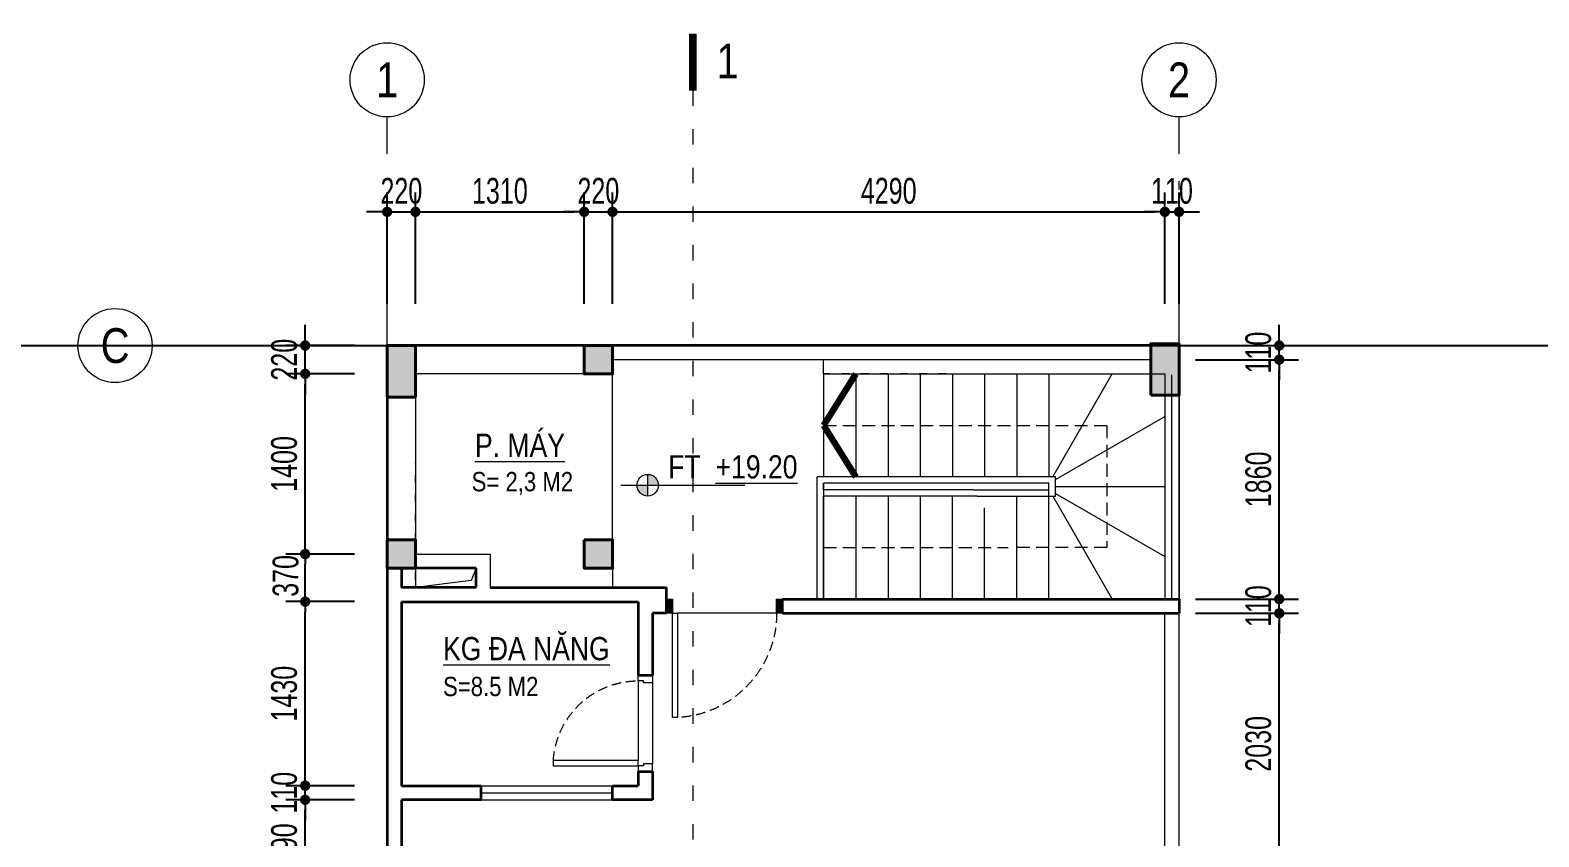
# Model space of a CAD drawing. Header units: millimetres. Extents: x 942520 to 1056220, y -189448 to -147448.
# Drawn here: x 998333 to 1010050, y -173003 to -166735 of the extents above; entities that cross this region are included whole.
import ezdxf
from ezdxf.enums import TextEntityAlignment as Align

# ---------------------------------------------------------------- set-up
doc = ezdxf.new("R2010")
doc.units = ezdxf.units.MM
doc.header["$MEASUREMENT"] = 0
doc.header["$PDMODE"] = 2
doc.header["$PDSIZE"] = 1
for name, pattern in [('ACAD_ISO03W100', [30, 12, -18]), ('CENTER', [2, 1.25, -0.25, 0.25, -0.25]), ('DASHED', [0.75, 0.5, -0.25])]:
    doc.linetypes.add(name, pattern=pattern)
doc.layers.get('DEFPOINTS').update_dxf_attribs({"color": 1})
for name, color, linetype, lineweight in [('DWGshare.com_1', 7, 'Continuous', 35), ('DWGshare.com_10', 126, 'Continuous', 13), ('DWGshare.com_11', 142, 'Continuous', 15), ('DWGshare.com_12', 139, 'CENTER', 9), ('DWGshare.com_2', 1, 'Continuous', 40), ('DWGshare.com_3', 125, 'Continuous', 18), ('DWGshare.com_6', 122, 'Continuous', 18), ('DWGshare.com_7', 139, 'Continuous', 9), ('DWGshare.com_8', 250, 'Continuous', 5)]:
    doc.layers.add(name, color=color, linetype=linetype, lineweight=lineweight)
doc.layers.add('DWGshare.com_18', color=40, linetype='Continuous', lineweight=9, plot=False)
doc.styles.add('DWGshare.com_1', font='VHARIALN.TTF')
doc.styles.add('DWGshare.com_3', font='VHARIALN.TTF', dxfattribs={"width": 0.85})
doc.dimstyles.new('DWGshare.com_1', dxfattribs={"dimscale": 100, "dimtxt": 1.8, "dimasz": 0.8, "dimexe": 1.5, "dimexo": 0, "dimgap": 0.6, "dimtad": 1, "dimdec": 0, "dimlfac": 2, "dimzin": 0, "dimdsep": 46, "dimtxsty": 'DWGshare.com_3', "dimblk": 'DWGshare.com_38', "dimcen": 0, "dimclrd": 256, "dimclre": 256, "dimclrt": 124, "dimazin": 2, "dimtfac": 0.75, "dimtdec": 0, "dimtix": 1, "dimtmove": 2, "dimatfit": 2, "dimfxl": 1, "dimtolj": 1, "dimtzin": 0, "dimarcsym": 0})

# ---------------------------------------------------------------- blocks, each defined once
blk = doc.blocks.new('DWGshare.com_22')
at = {"ltscale": 2}
for p, q in [((-705, 110), (-85, 110)), ((-690, 0), (-60, 0))]:
    blk.add_line(p, q, dxfattribs=at)
for points in [[(-45, 770), (-45, 110), (-85, 110), (-85, 770)], [(-750, 110), (-750, 0), (-690, 0), (-690, 70), (-705, 70), (-705, 110)], [(0, 110), (0, 0), (-60, 0), (-60, 70), (-45, 70), (-45, 110)]]:
    blk.add_lwpolyline(points, close=True, dxfattribs=at)
at = {"linetype": 'DASHED', "ltscale": 150}
blk.add_arc((-43, 109), 662, 93.6625, 179.9173, dxfattribs=at)
blk = doc.blocks.new('DWGshare.com_28')
blk.add_line((0, -288), (0, 0))
blk.add_circle((0, 288), 288)
at = {"style": 'DWGshare.com_1'}
blk.add_attdef('1', text='', height=270, dxfattribs=at).set_placement((0, 288), align=Align.MIDDLE_CENTER)
blk = doc.blocks.new('DWGshare.com_98')
at = {"layer": 'DWGshare.com_6'}
ref = blk.add_blockref('DWGshare.com_28', (0, 10817.3), dxfattribs=at)
ref.add_attrib('1', '1', dxfattribs={"layer": '0', "height": 270, "style": 'DWGshare.com_1'}).set_placement((0, 11105), align=Align.MIDDLE_CENTER)
ref = blk.add_blockref('DWGshare.com_28', (6150, 10817.3), dxfattribs=at)
ref.add_attrib('1', '2', dxfattribs={"layer": '0', "height": 270, "style": 'DWGshare.com_1'}).set_placement((6150, 11105), align=Align.MIDDLE_CENTER)
ref = blk.add_blockref('DWGshare.com_28', (-1825.3, 9040), dxfattribs=dict(at, rotation=90))
ref.add_attrib('1', 'c', dxfattribs={"layer": '0', "height": 270, "style": 'DWGshare.com_1'}).set_placement((-2113, 9040), align=Align.MIDDLE_CENTER)
blk = doc.blocks.new('DWGshare.com_38')
at = {"color": 0, "linetype": 'ByBlock', "lineweight": -2}
blk.add_line((-0.5, 0), (-1, 0), dxfattribs=at)
at = {"color": 0, "linetype": 'ByBlock', "const_width": 0.5}
blk.add_lwpolyline([(-0.25, 0, 1), (0.25, 0, 1)], format="xyb", close=True, dxfattribs=at)
blk = doc.blocks.new('*D127')
at = {"layer": 'DEFPOINTS', "color": 0, "linetype": 'Continuous', "transparency": 16777216}
for p in [(1000469, -171176), (1000851, -171176), (1000851, -172606)]:
    blk.add_point(p, dxfattribs=at)
at = {"layer": 'DWGshare.com_10', "linetype": 'Continuous', "lineweight": -2, "transparency": 16777216}
for p, q in [((1000851, -171176), (1000319, -171176)), ((1000469, -172526), (1000469, -171256)), ((1000851, -172606), (1000319, -172606))]:
    blk.add_line(p, q, dxfattribs=at)
at = {"layer": 'DWGshare.com_10', "linetype": 'Continuous', "lineweight": -2, "transparency": 16777216, "xscale": 80, "yscale": 80, "zscale": 80}
for p, rotation in [((1000469, -171176), 90), ((1000469, -172606), 270)]:
    blk.add_blockref('DWGshare.com_38', p, dxfattribs=dict(at, rotation=rotation))
at = {"layer": 'DWGshare.com_10', "color": 124, "linetype": 'Continuous', "transparency": 16777216, "insert": (1000306, -171891), "char_height": 200, "attachment_point": 5, "rotation": 90, "style": 'DWGshare.com_3'}
blk.add_mtext('\\A1;1430', dxfattribs=at)
blk = doc.blocks.new('DWGshare.com_108')
at = {"color": 0, "linetype": 'ByBlock', "lineweight": -2}
for p, q in [((-1, 0.17), (0, 0)), ((-1, 0.17), (-1, -0.17)), ((0, 0), (-1, -0.17))]:
    blk.add_line(p, q, dxfattribs=at)
blk = doc.blocks.new('*D128')
at = {"layer": 'DEFPOINTS', "color": 0, "linetype": 'Continuous', "transparency": 16777216}
for p in [(1000469, -170806), (1000851, -170806), (1000851, -171176)]:
    blk.add_point(p, dxfattribs=at)
at = {"layer": 'DWGshare.com_10', "linetype": 'Continuous', "lineweight": -2, "transparency": 16777216}
for p, q in [((1000851, -170806), (1000319, -170806)), ((1000469, -171096), (1000469, -170886)), ((1000851, -171176), (1000319, -171176))]:
    blk.add_line(p, q, dxfattribs=at)
at = {"layer": 'DWGshare.com_10', "linetype": 'Continuous', "lineweight": -2, "transparency": 16777216, "xscale": 80, "yscale": 80, "zscale": 80}
for p, rotation in [((1000469, -170806), 90), ((1000469, -171176), 270)]:
    blk.add_blockref('DWGshare.com_38', p, dxfattribs=dict(at, rotation=rotation))
at = {"layer": 'DWGshare.com_10', "color": 124, "linetype": 'Continuous', "transparency": 16777216, "insert": (1000317, -170976), "char_height": 200, "attachment_point": 5, "rotation": 90, "style": 'DWGshare.com_3'}
blk.add_mtext('\\A1;370', dxfattribs=at)
blk = doc.blocks.new('*D129')
at = {"layer": 'DEFPOINTS', "color": 0, "linetype": 'Continuous', "transparency": 16777216}
for p in [(1000469, -169406), (1000851, -169406), (1000851, -170806)]:
    blk.add_point(p, dxfattribs=at)
at = {"layer": 'DWGshare.com_10', "linetype": 'Continuous', "lineweight": -2, "transparency": 16777216}
for p, q in [((1000851, -169406), (1000319, -169406)), ((1000469, -170726), (1000469, -169486)), ((1000851, -170806), (1000319, -170806))]:
    blk.add_line(p, q, dxfattribs=at)
at = {"layer": 'DWGshare.com_10', "linetype": 'Continuous', "lineweight": -2, "transparency": 16777216, "xscale": 80, "yscale": 80, "zscale": 80}
for p, rotation in [((1000469, -169406), 90), ((1000469, -170806), 270)]:
    blk.add_blockref('DWGshare.com_38', p, dxfattribs=dict(at, rotation=rotation))
at = {"layer": 'DWGshare.com_10', "color": 124, "linetype": 'Continuous', "transparency": 16777216, "insert": (1000306, -170106), "char_height": 200, "attachment_point": 5, "rotation": 90, "style": 'DWGshare.com_3'}
blk.add_mtext('\\A1;1400', dxfattribs=at)
blk = doc.blocks.new('*D130')
at = {"layer": 'DEFPOINTS', "color": 0, "linetype": 'Continuous', "transparency": 16777216}
for p in [(1000469, -169186), (1000851, -169186), (1000851, -169406)]:
    blk.add_point(p, dxfattribs=at)
at = {"layer": 'DWGshare.com_10', "linetype": 'Continuous', "lineweight": -2, "transparency": 16777216}
for p, q in [((1000469, -169106), (1000469, -169026)), ((1000851, -169186), (1000319, -169186)), ((1000469, -169406), (1000469, -169186)), ((1000851, -169406), (1000319, -169406)), ((1000469, -169486), (1000469, -169566))]:
    blk.add_line(p, q, dxfattribs=at)
at = {"layer": 'DWGshare.com_10', "linetype": 'Continuous', "lineweight": -2, "transparency": 16777216, "xscale": 80, "yscale": 80, "zscale": 80}
for p, rotation in [((1000469, -169186), 270), ((1000469, -169406), 90)]:
    blk.add_blockref('DWGshare.com_38', p, dxfattribs=dict(at, rotation=rotation))
at = {"layer": 'DWGshare.com_10', "color": 124, "linetype": 'Continuous', "transparency": 16777216, "insert": (1000306, -169296), "char_height": 200, "attachment_point": 5, "rotation": 90, "style": 'DWGshare.com_3'}
blk.add_mtext('\\A1;220', dxfattribs=at)
blk = doc.blocks.new('*D131')
at = {"layer": 'DEFPOINTS', "color": 0, "linetype": 'Continuous', "transparency": 16777216}
for p in [(1001326, -168147), (1001106, -168863), (1001326, -168863)]:
    blk.add_point(p, dxfattribs=at)
at = {"layer": 'DWGshare.com_10', "linetype": 'Continuous', "lineweight": -2, "transparency": 16777216}
for p, q in [((1001106, -168863), (1001106, -167997)), ((1001326, -168863), (1001326, -167997)), ((1001026, -168147), (1000946, -168147)), ((1001106, -168147), (1001326, -168147)), ((1001406, -168147), (1001486, -168147))]:
    blk.add_line(p, q, dxfattribs=at)
at = {"layer": 'DWGshare.com_10', "linetype": 'Continuous', "lineweight": -2, "transparency": 16777216, "xscale": 80, "yscale": 80, "zscale": 80}
blk.add_blockref('DWGshare.com_38', (1001106, -168147), dxfattribs=at)
at = {"layer": 'DWGshare.com_10', "linetype": 'Continuous', "lineweight": -2, "transparency": 16777216, "xscale": 80, "yscale": 80, "zscale": 80, "rotation": 180}
blk.add_blockref('DWGshare.com_38', (1001326, -168147), dxfattribs=at)
at = {"layer": 'DWGshare.com_10', "color": 124, "linetype": 'Continuous', "transparency": 16777216, "insert": (1001216, -167985), "char_height": 200, "attachment_point": 5, "style": 'DWGshare.com_3'}
blk.add_mtext('\\A1;220', dxfattribs=at)
blk = doc.blocks.new('*D132')
at = {"layer": 'DEFPOINTS', "color": 0, "linetype": 'Continuous', "transparency": 16777216}
for p in [(1002636, -168147), (1001326, -168863), (1002636, -168863)]:
    blk.add_point(p, dxfattribs=at)
at = {"layer": 'DWGshare.com_10', "linetype": 'Continuous', "lineweight": -2, "transparency": 16777216}
for p, q in [((1001326, -168863), (1001326, -167997)), ((1002636, -168863), (1002636, -167997)), ((1001406, -168147), (1002556, -168147))]:
    blk.add_line(p, q, dxfattribs=at)
at = {"layer": 'DWGshare.com_10', "linetype": 'Continuous', "lineweight": -2, "transparency": 16777216, "xscale": 80, "yscale": 80, "zscale": 80, "rotation": 180}
blk.add_blockref('DWGshare.com_38', (1001326, -168147), dxfattribs=at)
at = {"layer": 'DWGshare.com_10', "linetype": 'Continuous', "lineweight": -2, "transparency": 16777216, "xscale": 80, "yscale": 80, "zscale": 80}
blk.add_blockref('DWGshare.com_38', (1002636, -168147), dxfattribs=at)
at = {"layer": 'DWGshare.com_10', "color": 124, "linetype": 'Continuous', "transparency": 16777216, "insert": (1001981, -167985), "char_height": 200, "attachment_point": 5, "style": 'DWGshare.com_3'}
blk.add_mtext('\\A1;1310', dxfattribs=at)
blk = doc.blocks.new('*D133')
at = {"layer": 'DEFPOINTS', "color": 0, "linetype": 'Continuous', "transparency": 16777216}
for p in [(1002856, -168147), (1002636, -168863), (1002856, -168863)]:
    blk.add_point(p, dxfattribs=at)
at = {"layer": 'DWGshare.com_10', "linetype": 'Continuous', "lineweight": -2, "transparency": 16777216}
for p, q in [((1002636, -168863), (1002636, -167997)), ((1002856, -168863), (1002856, -167997)), ((1002556, -168147), (1002476, -168147)), ((1002636, -168147), (1002856, -168147)), ((1002936, -168147), (1003016, -168147))]:
    blk.add_line(p, q, dxfattribs=at)
at = {"layer": 'DWGshare.com_10', "linetype": 'Continuous', "lineweight": -2, "transparency": 16777216, "xscale": 80, "yscale": 80, "zscale": 80}
blk.add_blockref('DWGshare.com_38', (1002636, -168147), dxfattribs=at)
at = {"layer": 'DWGshare.com_10', "linetype": 'Continuous', "lineweight": -2, "transparency": 16777216, "xscale": 80, "yscale": 80, "zscale": 80, "rotation": 180}
blk.add_blockref('DWGshare.com_38', (1002856, -168147), dxfattribs=at)
at = {"layer": 'DWGshare.com_10', "color": 124, "linetype": 'Continuous', "transparency": 16777216, "insert": (1002746, -167985), "char_height": 200, "attachment_point": 5, "style": 'DWGshare.com_3'}
blk.add_mtext('\\A1;220', dxfattribs=at)
blk = doc.blocks.new('*D134')
at = {"layer": 'DEFPOINTS', "color": 0, "linetype": 'Continuous', "transparency": 16777216}
for p in [(1007146, -168147), (1002856, -168863), (1007146, -168863)]:
    blk.add_point(p, dxfattribs=at)
at = {"layer": 'DWGshare.com_10', "linetype": 'Continuous', "lineweight": -2, "transparency": 16777216}
for p, q in [((1002856, -168863), (1002856, -167997)), ((1007146, -168863), (1007146, -167997)), ((1002936, -168147), (1007066, -168147))]:
    blk.add_line(p, q, dxfattribs=at)
at = {"layer": 'DWGshare.com_10', "linetype": 'Continuous', "lineweight": -2, "transparency": 16777216, "xscale": 80, "yscale": 80, "zscale": 80, "rotation": 180}
blk.add_blockref('DWGshare.com_38', (1002856, -168147), dxfattribs=at)
at = {"layer": 'DWGshare.com_10', "linetype": 'Continuous', "lineweight": -2, "transparency": 16777216, "xscale": 80, "yscale": 80, "zscale": 80}
blk.add_blockref('DWGshare.com_38', (1007146, -168147), dxfattribs=at)
at = {"layer": 'DWGshare.com_10', "color": 124, "linetype": 'Continuous', "transparency": 16777216, "insert": (1005001, -167985), "char_height": 200, "attachment_point": 5, "style": 'DWGshare.com_3'}
blk.add_mtext('\\A1;4290', dxfattribs=at)
blk = doc.blocks.new('*D135')
at = {"layer": 'DEFPOINTS', "color": 0, "linetype": 'Continuous', "transparency": 16777216}
for p in [(1007256, -168147), (1007146, -168863), (1007256, -168863)]:
    blk.add_point(p, dxfattribs=at)
at = {"layer": 'DWGshare.com_10', "linetype": 'Continuous', "lineweight": -2, "transparency": 16777216}
for p, q in [((1007146, -168863), (1007146, -167997)), ((1007256, -168863), (1007256, -167997)), ((1007066, -168147), (1006986, -168147)), ((1007146, -168147), (1007256, -168147)), ((1007336, -168147), (1007416, -168147))]:
    blk.add_line(p, q, dxfattribs=at)
at = {"layer": 'DWGshare.com_10', "linetype": 'Continuous', "lineweight": -2, "transparency": 16777216, "xscale": 80, "yscale": 80, "zscale": 80}
blk.add_blockref('DWGshare.com_38', (1007146, -168147), dxfattribs=at)
at = {"layer": 'DWGshare.com_10', "linetype": 'Continuous', "lineweight": -2, "transparency": 16777216, "xscale": 80, "yscale": 80, "zscale": 80, "rotation": 180}
blk.add_blockref('DWGshare.com_38', (1007256, -168147), dxfattribs=at)
at = {"layer": 'DWGshare.com_10', "color": 124, "linetype": 'Continuous', "transparency": 16777216, "insert": (1007201, -167985), "char_height": 200, "attachment_point": 5, "style": 'DWGshare.com_3'}
blk.add_mtext('\\A1;110', dxfattribs=at)
blk = doc.blocks.new('*D139')
at = {"layer": 'DEFPOINTS', "color": 0, "linetype": 'Continuous', "transparency": 16777216}
for p in [(1007384, -171266), (1008034, -171266), (1007384, -173296)]:
    blk.add_point(p, dxfattribs=at)
at = {"layer": 'DWGshare.com_10', "linetype": 'Continuous', "lineweight": -2, "transparency": 16777216}
for p, q in [((1007384, -171266), (1008184, -171266)), ((1008034, -173216), (1008034, -171346)), ((1007384, -173296), (1008184, -173296))]:
    blk.add_line(p, q, dxfattribs=at)
at = {"layer": 'DWGshare.com_10', "linetype": 'Continuous', "lineweight": -2, "transparency": 16777216, "xscale": 80, "yscale": 80, "zscale": 80}
for p, rotation in [((1008034, -171266), 90), ((1008034, -173296), 270)]:
    blk.add_blockref('DWGshare.com_38', p, dxfattribs=dict(at, rotation=rotation))
at = {"layer": 'DWGshare.com_10', "color": 124, "linetype": 'Continuous', "transparency": 16777216, "insert": (1007872, -172281), "char_height": 200, "attachment_point": 5, "rotation": 90, "style": 'DWGshare.com_3'}
blk.add_mtext('\\A1;2030', dxfattribs=at)
blk = doc.blocks.new('*D140')
at = {"layer": 'DEFPOINTS', "color": 0, "linetype": 'Continuous', "transparency": 16777216}
for p in [(1007384, -171156), (1008034, -171156), (1007384, -171266)]:
    blk.add_point(p, dxfattribs=at)
at = {"layer": 'DWGshare.com_10', "linetype": 'Continuous', "lineweight": -2, "transparency": 16777216}
for p, q in [((1008034, -171076), (1008034, -170996)), ((1007384, -171156), (1008184, -171156)), ((1008034, -171266), (1008034, -171156)), ((1007384, -171266), (1008184, -171266)), ((1008034, -171346), (1008034, -171426))]:
    blk.add_line(p, q, dxfattribs=at)
at = {"layer": 'DWGshare.com_10', "linetype": 'Continuous', "lineweight": -2, "transparency": 16777216, "xscale": 80, "yscale": 80, "zscale": 80}
for p, rotation in [((1008034, -171156), 270), ((1008034, -171266), 90)]:
    blk.add_blockref('DWGshare.com_38', p, dxfattribs=dict(at, rotation=rotation))
at = {"layer": 'DWGshare.com_10', "color": 124, "linetype": 'Continuous', "transparency": 16777216, "insert": (1007872, -171211), "char_height": 200, "attachment_point": 5, "rotation": 90, "style": 'DWGshare.com_3'}
blk.add_mtext('\\A1;110', dxfattribs=at)
blk = doc.blocks.new('*D141')
at = {"layer": 'DEFPOINTS', "color": 0, "linetype": 'Continuous', "transparency": 16777216}
for p in [(1007384, -169296), (1008034, -169296), (1007384, -171156)]:
    blk.add_point(p, dxfattribs=at)
at = {"layer": 'DWGshare.com_10', "linetype": 'Continuous', "lineweight": -2, "transparency": 16777216}
for p, q in [((1007384, -169296), (1008184, -169296)), ((1008034, -171076), (1008034, -169376)), ((1007384, -171156), (1008184, -171156))]:
    blk.add_line(p, q, dxfattribs=at)
at = {"layer": 'DWGshare.com_10', "linetype": 'Continuous', "lineweight": -2, "transparency": 16777216, "xscale": 80, "yscale": 80, "zscale": 80}
for p, rotation in [((1008034, -169296), 90), ((1008034, -171156), 270)]:
    blk.add_blockref('DWGshare.com_38', p, dxfattribs=dict(at, rotation=rotation))
at = {"layer": 'DWGshare.com_10', "color": 124, "linetype": 'Continuous', "transparency": 16777216, "insert": (1007872, -170226), "char_height": 200, "attachment_point": 5, "rotation": 90, "style": 'DWGshare.com_3'}
blk.add_mtext('\\A1;1860', dxfattribs=at)
blk = doc.blocks.new('*D142')
at = {"layer": 'DEFPOINTS', "color": 0, "linetype": 'Continuous', "transparency": 16777216}
for p in [(1007384, -169186), (1008034, -169186), (1007384, -169296)]:
    blk.add_point(p, dxfattribs=at)
at = {"layer": 'DWGshare.com_10', "linetype": 'Continuous', "lineweight": -2, "transparency": 16777216}
for p, q in [((1008034, -169106), (1008034, -169026)), ((1007384, -169186), (1008184, -169186)), ((1008034, -169296), (1008034, -169186)), ((1007384, -169296), (1008184, -169296)), ((1008034, -169376), (1008034, -169456))]:
    blk.add_line(p, q, dxfattribs=at)
at = {"layer": 'DWGshare.com_10', "linetype": 'Continuous', "lineweight": -2, "transparency": 16777216, "xscale": 80, "yscale": 80, "zscale": 80}
for p, rotation in [((1008034, -169186), 270), ((1008034, -169296), 90)]:
    blk.add_blockref('DWGshare.com_38', p, dxfattribs=dict(at, rotation=rotation))
at = {"layer": 'DWGshare.com_10', "color": 124, "linetype": 'Continuous', "transparency": 16777216, "insert": (1007872, -169241), "char_height": 200, "attachment_point": 5, "rotation": 90, "style": 'DWGshare.com_3'}
blk.add_mtext('\\A1;110', dxfattribs=at)
blk = doc.blocks.new('DWGshare.com_24')
h = blk.add_hatch(color=256)
h.paths.add_polyline_path([(-755, 84), (-755, 0), (-671, 0, 0.414214)])
h.paths.add_polyline_path([(-755, 0), (-839, 0, 0.414214), (-755, -84)])
for p, q in [((-964, 0), (0, 0)), ((-755, 84), (-755, -84))]:
    blk.add_line(p, q)
blk.add_circle((-755, 0), 84)
at = {"style": 'DWGshare.com_1', "flags": 12}
for tag, p in [('F2', (-507, 53)), ('%%U+3.60', (0, 53))]:
    blk.add_attdef(tag, p, '', height=180, dxfattribs=at)
blk = doc.blocks.new('DWGshare.com_2')
at = {"style": 'DWGshare.com_1'}
for tag, p in [('ROOM', (0, 283)), ('%%UROOM', (0, 0))]:
    blk.add_attdef(tag, p, '', height=180, dxfattribs=at)
at = {"color": 126, "style": 'DWGshare.com_1'}
for tag, p in [('S=101M2', (0, -279)), ('9.E.2', (0, -493))]:
    blk.add_attdef(tag, p, '', height=150, dxfattribs=at)
blk = doc.blocks.new('DWGshare.com_39')
at = {"layer": 'DWGshare.com_2'}
h = blk.add_hatch(color=256, dxfattribs=at)
h.dxf.hatch_style = 1
h.paths.add_polyline_path([(749369, 239623), (749589, 239623), (749589, 239843), (749369, 239843)])
blk.add_lwpolyline([(749369, 239623), (749589, 239623), (749589, 239843), (749369, 239843)], close=True, dxfattribs=at)
blk = doc.blocks.new('DWGshare.com_44')
at = {"layer": 'DWGshare.com_2'}
blk.add_hatch(color=256, dxfattribs=at).paths.add_polyline_path([(-180, 0), (220, 0), (220, 220), (-180, 220)])
blk.add_lwpolyline([(-180, 0), (220, 0), (220, 220), (-180, 220)], close=True, dxfattribs=at)
blk = doc.blocks.new('DWGshare.com_101')
at = {"layer": 'DWGshare.com_3'}
blk.add_line((1717, -239), (1607, -239), dxfattribs=at)
at = {"layer": 'DWGshare.com_2', "xscale": -1}
for name, p, rotation in [('DWGshare.com_44', (-33, -239), 270), ('DWGshare.com_39', (-747871, 239604), 180), ('DWGshare.com_44', (5897, -225), 270), ('DWGshare.com_39', (-749401, 238094), 180), ('DWGshare.com_39', (-747871, 238094), 180), ('DWGshare.com_39', (-749401, 235494), 180), ('DWGshare.com_39', (-743471, 235494), 180), ('DWGshare.com_44', (187, -8839), 90), ('DWGshare.com_44', (6117, -8839), 90)]:
    blk.add_blockref(name, p, dxfattribs=dict(at, rotation=rotation))
blk = doc.blocks.new('DWGshare.com_107')
blk.add_lwpolyline([(0, 441, 57.6, 57.6, 0), (0, 0, 0, 0, 0), (349, 0, 0, 0, 0)], format="xyseb")
at = {"style": 'DWGshare.com_1'}
blk.add_attdef('2', text='', height=270, dxfattribs=at).set_placement((253, 94), align=Align.CENTER)
blk = doc.blocks.new('DWGshare.com_113')
at = {"layer": 'DWGshare.com_6', "linetype": 'ACAD_ISO03W100', "ltscale": 10}
blk.add_line((950519, -229623), (950519, -245530), dxfattribs=at)
at = {"layer": 'DWGshare.com_6'}
ref = blk.add_blockref('DWGshare.com_107', (950519, -229623), dxfattribs=at)
ref.add_attrib('2', '1', dxfattribs={"layer": '0', "height": 270, "style": 'DWGshare.com_1'}).set_placement((950789, -229529), align=Align.CENTER)
blk = doc.blocks.new('DWGshare.com_25')
at = {"ltscale": 2}
for points in [[(-40, -95), (5, -95), (5, 15), (-40, 15)], [(815, -95), (860, -95), (860, 15), (815, 15)]]:
    blk.add_hatch(color=256, dxfattribs=at).paths.add_polyline_path(points)
for points in [[(5, 825), (5, 15), (45, 15), (45, 825)], [(-40, -95), (5, -95), (5, 15), (-40, 15)], [(815, -95), (860, -95), (860, 15), (815, 15)]]:
    blk.add_lwpolyline(points, close=True, dxfattribs=at)
at = {"linetype": 'DASHED', "ltscale": 150}
blk.add_arc((3, 14), 812, 0.0538, 87.0457, dxfattribs=at)
blk = doc.blocks.new('*D182')
at = {"layer": 'DEFPOINTS', "color": 0, "linetype": 'Continuous', "transparency": 16777216}
for p in [(1000469, -172606), (1000851, -172606), (1000851, -172716)]:
    blk.add_point(p, dxfattribs=at)
at = {"layer": 'DWGshare.com_10', "linetype": 'Continuous', "lineweight": -2, "transparency": 16777216}
for p, q in [((1000469, -172526), (1000469, -172446)), ((1000851, -172606), (1000319, -172606)), ((1000469, -172716), (1000469, -172606)), ((1000851, -172716), (1000319, -172716)), ((1000469, -172796), (1000469, -172876))]:
    blk.add_line(p, q, dxfattribs=at)
at = {"layer": 'DWGshare.com_10', "linetype": 'Continuous', "lineweight": -2, "transparency": 16777216, "xscale": 80, "yscale": 80, "zscale": 80}
for p, rotation in [((1000469, -172606), 270), ((1000469, -172716), 90)]:
    blk.add_blockref('DWGshare.com_38', p, dxfattribs=dict(at, rotation=rotation))
at = {"layer": 'DWGshare.com_10', "color": 124, "linetype": 'Continuous', "transparency": 16777216, "insert": (1000306, -172661), "char_height": 200, "attachment_point": 5, "rotation": 90, "style": 'DWGshare.com_3'}
blk.add_mtext('\\A1;110', dxfattribs=at)
blk = doc.blocks.new('*D183')
at = {"layer": 'DEFPOINTS', "color": 0, "linetype": 'Continuous', "transparency": 16777216}
for p in [(1000469, -172716), (1000851, -172716), (1000851, -173406)]:
    blk.add_point(p, dxfattribs=at)
at = {"layer": 'DWGshare.com_10', "linetype": 'Continuous', "lineweight": -2, "transparency": 16777216}
for p, q in [((1000851, -172716), (1000319, -172716)), ((1000469, -173326), (1000469, -172796)), ((1000851, -173406), (1000319, -173406))]:
    blk.add_line(p, q, dxfattribs=at)
at = {"layer": 'DWGshare.com_10', "linetype": 'Continuous', "lineweight": -2, "transparency": 16777216, "xscale": 80, "yscale": 80, "zscale": 80}
for p, rotation in [((1000469, -172716), 90), ((1000469, -173406), 270)]:
    blk.add_blockref('DWGshare.com_38', p, dxfattribs=dict(at, rotation=rotation))
at = {"layer": 'DWGshare.com_10', "color": 124, "linetype": 'Continuous', "transparency": 16777216, "insert": (1000306, -173061), "char_height": 200, "attachment_point": 5, "rotation": 90, "style": 'DWGshare.com_3'}
blk.add_mtext('\\A1;690', dxfattribs=at)

msp = doc.modelspace()

# ---------------------------------------------------------------- linework, layer by layer
at = {"layer": 'DWGshare.com_1', "linetype": 'Continuous'}
for p, q in [((1007255.8, -169186.4), (1001105.8, -169186.4)), ((1001105.8, -169186.4), (1001105.8, -178006.4)), ((1001215.8, -170916.4), (1001215.8, -171066.4)), ((1001795.8, -170916.4), (1001215.8, -170916.4)), ((1001795.8, -171066.4), (1001795.8, -170916.4)), ((1001905.8, -171066.4), (1003275.8, -171066.4)), ((1003275.8, -171266.4), (1003275.8, -171066.4)), ((1001215.8, -171176.4), (1001215.8, -172606.4)), ((1001215.8, -171176.4), (1003055.8, -171176.4)), ((1003055.8, -171176.4), (1003055.8, -171746.4)), ((1004175.8, -171156.4), (1007255.8, -171156.4)), ((1004175.8, -171266.4), (1004175.8, -171156.4)), ((1007255.8, -171156.4), (1007255.8, -171266.4)), ((1007255.8, -171156.4), (1007255.8, -171156.4)), ((1003165.8, -171266.4), (1003165.8, -171746.4)), ((1004175.8, -171266.4), (1007255.8, -171266.4)), ((1003055.8, -171746.4), (1003165.8, -171746.4)), ((1003055.8, -172496.4), (1003055.8, -172606.4)), ((1003055.8, -172496.4), (1003165.8, -172496.4)), ((1003165.8, -172496.4), (1003165.8, -172716.4)), ((1001215.8, -172606.4), (1001835.8, -172606.4)), ((1001835.8, -172716.4), (1001835.8, -172606.4)), ((1002855.8, -172606.4), (1003055.8, -172606.4)), ((1002855.8, -172716.4), (1002855.8, -172606.4)), ((1001215.8, -172716.4), (1001215.8, -178116.4)), ((1001835.8, -172716.4), (1001215.8, -172716.4)), ((1003165.8, -172716.4), (1002855.8, -172716.4))]:
    msp.add_line(p, q, dxfattribs=at)
at = {"layer": 'DWGshare.com_1', "linetype": 'ByBlock', "ltscale": 5}
for p, q in [((1001795.8, -171066.4), (1001215.8, -171066.4)), ((1003275.8, -171266.4), (1003165.8, -171266.4))]:
    msp.add_line(p, q, dxfattribs=at)
at = {"layer": 'DWGshare.com_1', "linetype": 'Continuous', "lineweight": 0}
msp.add_lwpolyline([(1007035.8, -169296.4), (1002855.8, -169296.4), (1002855.8, -169406.4), (1002635.8, -169406.4), (1002635.8, -169406.4), (1001325.8, -169406.4), (1001325.8, -170806.4), (1001905.8, -170806.4), (1001905.8, -171066.4)], dxfattribs=at)
at = {"layer": 'DWGshare.com_11'}
for p, q in [((1007145.8, -169406.4), (1007145.8, -171156.4)), ((1007200.8, -171156.4), (1007200.8, -169414.8)), ((1007255.8, -169406.4), (1007255.8, -171156.4))]:
    msp.add_line(p, q, dxfattribs=at)
at = {"layer": 'DWGshare.com_11', "linetype": 'ByBlock', "ltscale": 5}
for p, q in [((1001835.8, -172606.4), (1002855.8, -172606.4)), ((1001835.8, -172661.4), (1002855.8, -172661.4)), ((1001835.8, -172716.4), (1002855.8, -172716.4))]:
    msp.add_line(p, q, dxfattribs=at)
at = {"layer": 'DWGshare.com_12', "ltscale": 1000}
for p, q in [((1001105.8, -179773.8), (1001105.8, -167909.8)), ((1007255.8, -179473.8), (1007255.8, -167909.8)), ((985236.3, -169186.4), (1021694.8, -169186.4))]:
    msp.add_line(p, q, dxfattribs=at)
at = {"layer": 'DWGshare.com_18', "linetype": 'ByBlock', "ltscale": 5}
msp.add_lwpolyline([(1007255.8, -173516.4), (1007255.8, -169186.4), (1001105.8, -169186.4), (1001105.8, -173516.4)], close=True, dxfattribs=at)
at = {"layer": 'DWGshare.com_2', "linetype": 'ACAD_ISO03W100', "ltscale": 20, "const_width": 15}
msp.add_lwpolyline([(985236.3, -169186.4), (1021694.8, -169186.4)], dxfattribs=at)
at = {"layer": 'DWGshare.com_3', "linetype": 'Continuous'}
for p, q in [((1004495.8, -169406.4), (1004495.8, -169296.4)), ((1002855.8, -170806.4), (1002855.8, -169406.4)), ((1002855.8, -170916.4), (1002855.8, -171066.4))]:
    msp.add_line(p, q, dxfattribs=at)
at = {"layer": 'DWGshare.com_3'}
for p, q in [((1002855.8, -169406.4), (1002745.8, -169406.4)), ((1002855.8, -169406.4), (1002745.8, -169406.4)), ((1002855.8, -169406.4), (1002745.8, -169406.4)), ((1002855.8, -169406.4), (1002745.8, -169406.4)), ((1002855.8, -169406.4), (1002745.8, -169406.4)), ((1002855.8, -169406.4), (1002745.8, -169406.4)), ((1004495.8, -169406.4), (1007145.8, -169406.4)), ((1006295.8, -170206.4), (1004445.8, -170206.4)), ((1004445.8, -171156.4), (1004445.8, -170206.4)), ((1006295.8, -170356.4), (1006295.8, -170206.4)), ((1004495.8, -171156.4), (1004495.8, -170356.4)), ((1004495.8, -171156.4), (1004495.8, -170356.4)), ((1005688.7, -170356.4), (1004495.8, -170356.4)), ((1005688.7, -170356.4), (1006295.8, -170356.4))]:
    msp.add_line(p, q, dxfattribs=at)
at = {"layer": 'DWGshare.com_3', "linetype": 'ByBlock', "ltscale": 5}
for p, q in [((1001325.8, -170916.4), (1001325.8, -171066.4)), ((1003928.9, -171266.4), (1003360.8, -171266.4)), ((1004130.8, -171266.4), (1003928.9, -171266.4)), ((1007145.8, -173296.4), (1007145.8, -171266.4)), ((1007255.8, -173296.4), (1007255.8, -171266.4))]:
    msp.add_line(p, q, dxfattribs=at)
at = {"layer": 'DWGshare.com_3', "const_width": 50}
for points in [[(1004745.8, -169406.4), (1004495.8, -169806.4)], [(1004745.8, -170206.4), (1004495.8, -169806.4)]]:
    msp.add_lwpolyline(points, dxfattribs=at)
at = {"layer": 'DWGshare.com_6', "linetype": 'ByBlock', "ltscale": 5}
msp.add_lwpolyline([(1001795.8, -170916.4), (1001759.4, -171012.3), (1001325.8, -171066.4)], dxfattribs=at)
at = {"layer": 'DWGshare.com_7'}
for p, q in [((1004495.8, -169406.4), (1004495.8, -170206.4)), ((1004495.8, -169406.4), (1004495.8, -170206.4)), ((1004745.8, -169406.4), (1004745.8, -170206.4)), ((1004995.8, -169406.4), (1004995.8, -170206.4)), ((1005245.8, -169406.4), (1005245.8, -170206.4)), ((1005495.8, -169406.4), (1005495.8, -170206.4)), ((1005745.8, -169406.4), (1005745.8, -170206.4)), ((1005995.8, -169406.4), (1005995.8, -170206.4)), ((1006245.8, -169406.4), (1006245.8, -170206.4)), ((1006274.8, -170206.4), (1006736.8, -169406.4)), ((1006295.8, -170227.4), (1007145.8, -169736.5)), ((1006245.8, -170256.4), (1004495.8, -170256.4)), ((1004495.8, -170306.4), (1004495.8, -170256.4)), ((1004495.8, -170256.4), (1004495.8, -171156.4)), ((1005657.4, -170306.4), (1004495.8, -170306.4)), ((1004495.8, -170356.4), (1004495.8, -171156.4)), ((1004745.8, -170356.4), (1004745.8, -171156.4)), ((1004995.8, -170356.4), (1004995.8, -171156.4)), ((1005245.8, -170356.4), (1005245.8, -171156.4)), ((1005495.8, -171156.4), (1005495.8, -170356.4)), ((1005657.4, -170306.4), (1006245.8, -170306.4)), ((1005995.8, -170847.9), (1005995.8, -170356.4)), ((1006245.8, -170306.4), (1006245.8, -170256.4)), ((1006245.8, -171156.4), (1006245.8, -170281.4)), ((1006274.8, -170356.4), (1006736.8, -171156.4)), ((1006295.8, -170281.4), (1007145.8, -170281.4)), ((1006295.8, -170335.4), (1007145.8, -170826.3)), ((1005745.8, -171156.4), (1005745.8, -170447.9)), ((1005995.8, -171156.4), (1005995.8, -170847.9))]:
    msp.add_line(p, q, dxfattribs=at)
at = {"layer": 'DWGshare.com_7', "linetype": 'DASHED', "ltscale": 200}
for points in [[(1004495.8, -169806.4), (1006695.8, -169806.4), (1006695.8, -169806.4), (1006695.8, -169806.4)], [(1006695.8, -169806.4), (1006695.8, -170756.4), (1005985.6, -170756.4)], [(1004495.8, -170756.4), (1005927.8, -170756.4), (1005927.8, -170756.4), (1005927.8, -170756.4)]]:
    msp.add_lwpolyline(points, dxfattribs=at)
at = {"layer": 'DWGshare.com_8', "linetype": 'ACAD_ISO03W100', "ltscale": 5}
for p, q in [((1005446.9, -169406.4), (1004495.8, -169406.4)), ((1001325.8, -171003.6), (1001325.8, -170096.4))]:
    msp.add_line(p, q, dxfattribs=at)

# ---------------------------------------------------------------- block references
at = {"layer": 'DWGshare.com_10', "linetype": 'Continuous'}
msp.add_blockref('DWGshare.com_98', (1001105.8, -178226.4), dxfattribs=at)
at = {"layer": 'DWGshare.com_11', "ltscale": 2, "xscale": -1, "rotation": 180}
msp.add_blockref('DWGshare.com_25', (1003315.8, -171251.4), dxfattribs=at)
at = {"layer": 'DWGshare.com_11', "xscale": -1, "rotation": 90}
msp.add_blockref('DWGshare.com_22', (1003165.8, -172496.4), dxfattribs=at)
at = {"layer": 'DWGshare.com_2', "linetype": 'Continuous'}
msp.add_blockref('DWGshare.com_101', (1001138.7, -169167.4), dxfattribs=at)
at = {"layer": 'DWGshare.com_6'}
msp.add_blockref('DWGshare.com_113', (52960.8, 62418.4), dxfattribs=at)
ref = msp.add_blockref('DWGshare.com_2', (1002501.2, -170050.9), dxfattribs=dict(at, xscale=-1))
ref.add_attrib('%%UROOM', '%%up. m¸y', (1001787.8, -170050.9), dxfattribs={"layer": '0', "height": 180, "style": 'DWGshare.com_1'})
ref.add_attrib('S=101M2', 'S= 2,3 M2', (1001761.8, -170318.6), dxfattribs={"layer": '0', "color": 126, "height": 150, "style": 'DWGshare.com_1'})
ref = msp.add_blockref('DWGshare.com_24', (1003883.8, -170271.4), dxfattribs=at)
ref.add_attrib('F2', 'ft', (1003289.3, -170218.5), dxfattribs={"layer": '0', "height": 180, "style": 'DWGshare.com_1'})
ref.add_attrib('%%U+3.60', '%%u+19.20', (1003656.3, -170218.5), dxfattribs={"layer": '0', "height": 180, "style": 'DWGshare.com_1'})
ref = msp.add_blockref('DWGshare.com_2', (1001539.9, -171631), dxfattribs=at)
ref.add_attrib('%%UROOM', '%%ukg ®a n¨ng', (1001539.9, -171631), dxfattribs={"layer": '0', "height": 180, "style": 'DWGshare.com_1'})
ref.add_attrib('S=101M2', 'S=8.5 m2', (1001539.9, -171910.1), dxfattribs={"layer": '0', "color": 126, "height": 150, "style": 'DWGshare.com_1'})

# ---------------------------------------------------------------- dimensions: what is measured, and where the dimension line sits
at = {"layer": 'DWGshare.com_10', "linetype": 'Continuous'}
for base, p1, p2, picture, middle in [((1001325.8, -168147.2), (1001105.8, -168863), (1001325.8, -168863), '*D131', (1001215.8, -167985)), ((1002635.8, -168147.2), (1001325.8, -168863), (1002635.8, -168863), '*D132', (1001980.8, -167985)), ((1002855.8, -168147.2), (1002635.8, -168863), (1002855.8, -168863), '*D133', (1002745.8, -167985)), ((1007145.8, -168147.2), (1002855.8, -168863), (1007145.8, -168863), '*D134', (1005000.8, -167985)), ((1007255.8, -168147.2), (1007145.8, -168863), (1007255.8, -168863), '*D135', (1007200.8, -167985))]:
    dim = msp.add_linear_dim(base=base, p1=p1, p2=p2, dimstyle='DWGshare.com_1', override={"dimtxt": 2, "dimlfac": 1, "dimldrblk": 'DWGshare.com_108'}, dxfattribs=at)
    dim.commit()
    dim.dimension.update_dxf_attribs({"geometry": picture, "text_midpoint": middle})
for base, p1, p2, picture, middle in [((1000468.5, -169186.4), (1000851.5, -169406.4), (1000851.5, -169186.4), '*D130', (1000306.4, -169296.4)), ((1008033.7, -169186.4), (1007383.8, -169296.4), (1007383.8, -169186.4), '*D142', (1007871.6, -169241.4)), ((1008033.7, -169296.4), (1007383.8, -171156.4), (1007383.8, -169296.4), '*D141', (1007871.6, -170226.4)), ((1000468.5, -169406.4), (1000851.5, -170806.4), (1000851.5, -169406.4), '*D129', (1000306.4, -170106.4)), ((1008033.7, -171156.4), (1007383.8, -171266.4), (1007383.8, -171156.4), '*D140', (1007871.6, -171211.4)), ((1000468.5, -171176.4), (1000851.5, -172606.4), (1000851.5, -171176.4), '*D127', (1000306.3, -171891.4)), ((1008033.7, -171266.4), (1007383.8, -173296.4), (1007383.8, -171266.4), '*D139', (1007871.5, -172281.4)), ((1000468.5, -172606.4), (1000851.5, -172716.4), (1000851.5, -172606.4), '*D182', (1000306.4, -172661.4)), ((1000468.5, -172716.4), (1000851.5, -173406.4), (1000851.5, -172716.4), '*D183', (1000306.4, -173061.4))]:
    dim = msp.add_linear_dim(base=base, p1=p1, p2=p2, angle=90, dimstyle='DWGshare.com_1', override={"dimtxt": 2, "dimlfac": 1, "dimldrblk": 'DWGshare.com_108'}, dxfattribs=at)
    dim.commit()
    dim.dimension.update_dxf_attribs({"geometry": picture, "text_midpoint": middle})
dim = msp.add_linear_dim(base=(1000468.5, -170806.4), p1=(1000851.5, -171176.4), p2=(1000851.5, -170806.4), angle=90, dimstyle='DWGshare.com_1', override={"dimtxt": 2, "dimlfac": 1, "dimldrblk": 'DWGshare.com_108'}, dxfattribs=at)
dim.commit()
dim.dimension.update_dxf_attribs({"geometry": '*D128', "text_midpoint": (1000316.6, -170976.5), "dimtype": 128})

doc.saveas('drawing.dxf')
